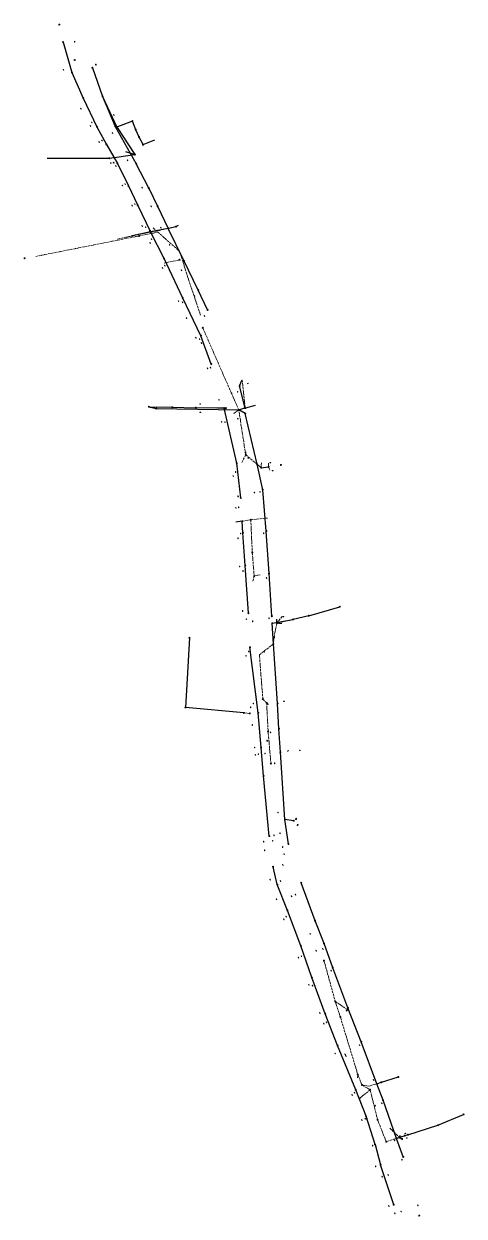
# Model space of a CAD drawing. Header units: metres. Extents: x 105014 to 106175, y 111717 to 118146.
# Drawn here: x 105617 to 106133, y 116748 to 118146 of the extents above; entities that cross this region are included whole.
import ezdxf

# ---------------------------------------------------------------- set-up
doc = ezdxf.new("R2010")
doc.units = ezdxf.units.M
doc.linetypes.add('DASHDOT', pattern=[3.556, 2.54, -0.508, 0, -0.508])
for name, color, linetype, lineweight in [('35-RH-PLUV-COLECTOR', 96, 'CONTINUOUS', 30), ('35-RH-PLUV-NODOS', 94, 'CONTINUOUS', 13), ('35-RH-PLUV-RETIRO', 8, 'DASHDOT', 13)]:
    doc.layers.add(name, color=color, linetype=linetype, lineweight=lineweight)

# ---------------------------------------------------------------- blocks, each defined once
blk = doc.blocks.new('SUMIDERO')
for p, q in [((-0.25, -0.2), (-0.25, 0.2)), ((0, -0.2), (0, 0.2)), ((0.25, -0.2), (0.25, 0.2))]:
    blk.add_line(p, q)
blk.add_lwpolyline([(-0.5, -0.2), (0.5, -0.2), (0.5, 0.2), (-0.5, 0.2)], close=True)
blk = doc.blocks.new('POZO_PLUV')
for p, q in [((-0.42, -0.42), (0.42, 0.42)), ((-0.42, 0.42), (0.42, -0.42))]:
    blk.add_line(p, q)
blk.add_circle((0, 0), 0.6)

msp = doc.modelspace()

# ---------------------------------------------------------------- linework, layer by layer
at = {"layer": '35-RH-PLUV-COLECTOR'}
for points in [[(105663.0524, 118124.7117), (105673.2882, 118089.1397)], [(105663.0524, 118124.7117), (105673.2882, 118089.1397)], [(105673.2882, 118089.1397), (105686.57, 118059.04)], [(105673.2882, 118089.1397), (105686.57, 118059.04)], [(105697.3417, 118094.5606), (105709.2569, 118061.0148)], [(105697.3417, 118094.5606), (105709.2569, 118061.0148)], [(105686.57, 118059.04), (105702.7448, 118025.3241)], [(105686.57, 118059.04), (105702.7448, 118025.3241)], [(105709.2569, 118061.0148), (105724.1576, 118025.82)], [(105709.2569, 118061.0148), (105725.9247, 118025.0486)], [(105744.303, 118031.969), (105726.6803, 118025.3331)], [(105756.6748, 118004.409), (105752.0242, 118013.1939), (105748.2384, 118021.9098), (105744.303, 118031.969)], [(105702.7448, 118025.3241), (105713.8681, 118004.7455)], [(105702.7448, 118025.3241), (105713.8681, 118004.7455)], [(105724.1576, 118025.82), (105748.7196, 117982.0418)], [(105726.3542, 118024.3649), (105747.2296, 117992.6838)], [(105713.8681, 118004.7455), (105726.6241, 117982.4119)], [(105713.8681, 118004.7455), (105726.6241, 117982.4119)], [(105756.6748, 118004.409), (105770.7212, 118009.9512)], [(105644.424, 117988.4117), (105716.4484, 117988.402)], [(105717.2379, 117988.3988), (105747.2296, 117992.6838)], [(105736.2525, 117996.5289), (105747.2296, 117992.6838)], [(105726.6241, 117982.4119), (105739.6347, 117956.0711)], [(105726.6241, 117982.4119), (105739.6347, 117956.0711)], [(105763.4933, 117953.2157), (105748.7196, 117982.0418)], [(105763.4933, 117953.2157), (105748.7196, 117982.0418)], [(105739.6347, 117956.0711), (105750.3582, 117933.7307)], [(105739.6347, 117956.0711), (105750.3582, 117933.7307)], [(105763.4933, 117953.2157), (105773.7516, 117932.23)], [(105763.4933, 117953.2157), (105773.7516, 117932.23)], [(105750.3582, 117933.7307), (105765.5728, 117902.0047)], [(105750.3582, 117933.7307), (105765.5728, 117902.0047)], [(105773.7516, 117932.23), (105786.3347, 117906.2516)], [(105773.7516, 117932.23), (105786.3347, 117906.2516)], [(105765.5728, 117902.0047), (105744.1533, 117897.4577)], [(105765.5728, 117902.0047), (105744.1533, 117897.4577)], [(105786.3347, 117906.2516), (105765.5728, 117902.0047)], [(105786.3347, 117906.2516), (105765.5728, 117902.0047)], [(105781.4163, 117870.8544), (105765.5728, 117902.0047)], [(105781.4163, 117870.8544), (105765.5728, 117902.0047)], [(105804.6017, 117868.4311), (105786.3347, 117906.2516)], [(105804.6017, 117868.4311), (105786.3347, 117906.2516)], [(105786.4657, 117906.2817), (105795.417, 117908.343)], [(105797.947, 117909.5024), (105795.417, 117908.343)], [(105803.2519, 117824.451), (105781.4163, 117870.8544)], [(105803.2519, 117824.451), (105781.4163, 117870.8544)], [(105821.3417, 117833.8181), (105804.6017, 117868.4311)], [(105821.3417, 117833.8181), (105804.6017, 117868.4311)], [(105832.4192, 117810.6761), (105821.3417, 117833.8181)], [(105832.4192, 117810.6761), (105821.3417, 117833.8181)], [(105824.6225, 117780.3959), (105803.2519, 117824.451)], [(105824.6225, 117780.3959), (105803.2519, 117824.451)], [(105836.7237, 117747.1354), (105824.6225, 117780.3959)], [(105836.7237, 117747.1354), (105824.6225, 117780.3959)], [(105869.919, 117721.4841), (105872.9682, 117728.8003)], [(105869.919, 117721.4841), (105872.9682, 117728.8003)], [(105876.4055, 117695.4825), (105869.919, 117721.4841)], [(105876.4055, 117695.4825), (105869.919, 117721.4841)], [(105763.697, 117696.963), (105772.14, 117694.96)], [(105763.697, 117696.963), (105791.023, 117696.43)], [(105772.14, 117694.96), (105868.9, 117693.3148)], [(105791.023, 117696.43), (105818.6579, 117695.9637)], [(105851.9234, 117695.4023), (105818.6579, 117695.9637)], [(105851.9234, 117695.4023), (105818.6579, 117695.9637)], [(105866.6104, 117630.69), (105851.9233, 117695.4025)], [(105866.6104, 117630.69), (105851.9233, 117695.4025)], [(105876.53, 117689.22), (105868.9, 117693.3148)], [(105876.53, 117689.22), (105868.9, 117693.3148)], [(105875.6288, 117695.248), (105869.6646, 117693.5496)], [(105877.2221, 117695.7183), (105888.5836, 117698.9995)], [(105890.3493, 117629.6319), (105876.5238, 117689.2193)], [(105890.3493, 117629.6319), (105876.5238, 117689.2193)], [(105871.2687, 117590.1953), (105866.6104, 117630.69)], [(105871.2687, 117590.1953), (105866.6104, 117630.69)], [(105896.9303, 117599.7308), (105890.3665, 117629.6165)], [(105895.2755, 117625.5266), (105890.3665, 117629.6165)], [(105896.9303, 117599.7308), (105890.3665, 117629.6165)], [(105895.2755, 117625.5266), (105903.8777, 117626.4023)], [(105901.2057, 117551.296), (105896.9303, 117599.7308)], [(105901.2057, 117551.296), (105896.9303, 117599.7308)], [(105872.9583, 117562.8421), (105865.4, 117561.65)], [(105873.8291, 117549.3039), (105872.9583, 117562.8421)], [(105873.8291, 117549.3039), (105872.9583, 117562.8421)], [(105876.4489, 117510.7146), (105873.8291, 117549.3039)], [(105876.4489, 117510.7146), (105873.8291, 117549.3039)], [(105904.4016, 117501.4141), (105901.2057, 117551.296)], [(105904.4016, 117501.4141), (105901.2057, 117551.296)], [(105880.2607, 117454.9609), (105876.4489, 117510.7146)], [(105880.2607, 117454.9609), (105876.4489, 117510.7146)], [(105907.6805, 117451.3173), (105904.4016, 117501.4141)], [(105907.6805, 117451.3173), (105904.4016, 117501.4141)], [(105950.878, 117452.025), (105987.19, 117462.46)], [(105908.2563, 117443.2169), (105932.5288, 117447.6376)], [(105908.2563, 117443.2169), (105932.5288, 117447.6376)], [(105909.5621, 117418.9603), (105908.2563, 117443.2169)], [(105909.5621, 117418.9603), (105908.2563, 117443.2169)], [(105913.1466, 117447.8109), (105913.2895, 117444.0423)], [(105950.878, 117452.025), (105932.5288, 117447.6376)], [(105811.137, 117426.106), (105806.362, 117344.502)], [(105891.7642, 117338.1882), (105882.06, 117415.03)], [(105891.7642, 117338.1882), (105882.06, 117415.03)], [(105914.4433, 117349.1931), (105909.5621, 117418.9603)], [(105914.4433, 117349.1931), (105909.5621, 117418.9603)], [(105875.0294, 117337.9981), (105806.362, 117344.502)], [(105916.0626, 117319.4737), (105914.4433, 117349.1931)], [(105916.0626, 117319.4737), (105914.4433, 117349.1931)], [(105895.0319, 117297.2723), (105891.7642, 117338.1882)], [(105895.0319, 117297.2723), (105891.7642, 117338.1882)], [(105917.6781, 117291.8768), (105916.0626, 117319.4737)], [(105917.6781, 117291.8768), (105916.0626, 117319.4737)], [(105897.9867, 117264.0581), (105895.0319, 117297.2723)], [(105897.9867, 117264.0581), (105895.0319, 117297.2723)], [(105923.0703, 117213.109), (105917.6781, 117291.8768)], [(105923.0703, 117213.109), (105917.6781, 117291.8768)], [(105904.7049, 117193.5968), (105897.9867, 117264.0581)], [(105904.7049, 117193.5968), (105897.9867, 117264.0581)], [(105933.3089, 117211.5118), (105923.0629, 117213.1369)], [(105933.3089, 117211.5118), (105923.0629, 117213.1369)], [(105927.0594, 117184.2777), (105923.0703, 117213.109)], [(105927.0594, 117184.2777), (105923.0703, 117213.109)], [(105914.1041, 117136.7664), (105909.1106, 117157.4723)], [(105914.1041, 117136.7664), (105909.1106, 117157.4723)], [(105925.99, 117106.35), (105914.1041, 117136.7664)], [(105925.99, 117106.35), (105914.1041, 117136.7664)], [(105958.3336, 117094.3425), (105942.0684, 117138.8225)], [(105958.3336, 117094.3425), (105942.0684, 117138.8225)], [(105941.82, 117064.9), (105925.99, 117106.35)], [(105941.82, 117064.9), (105925.99, 117106.35)], [(105968.8363, 117067.5069), (105958.3336, 117094.3425)], [(105968.8363, 117067.5069), (105958.3336, 117094.3425)], [(105954.6548, 117027.521), (105941.82, 117064.9)], [(105954.6548, 117027.521), (105941.82, 117064.9)], [(105979.1332, 117039.2012), (105968.8363, 117067.5069)], [(105979.1332, 117039.2012), (105968.8363, 117067.5069)], [(105996.8817, 116992.1305), (105979.1332, 117039.2012)], [(105996.8817, 116992.1305), (105979.1332, 117039.2012)], [(105970.2277, 116985.2811), (105954.6548, 117027.521)], [(105970.2277, 116985.2811), (105954.6548, 117027.521)], [(106012.5158, 116952.2661), (105996.8817, 116992.1305)], [(106012.5158, 116952.2661), (105996.8817, 116992.1305)], [(105984.735, 116947.8743), (105970.2277, 116985.2811)], [(105984.735, 116947.8743), (105970.2277, 116985.2811)], [(106030.9059, 116903.1639), (106012.5158, 116952.2661)], [(106030.9059, 116903.1639), (106012.5158, 116952.2661)], [(106006.0738, 116896.1116), (105984.735, 116947.8743)], [(106006.0738, 116896.1116), (105984.735, 116947.8743)], [(106036.192, 116904.858), (106056.072, 116911.188)], [(106018.1164, 116864.9781), (106006.0738, 116896.1116)], [(106018.1164, 116864.9781), (106006.0738, 116896.1116)], [(106030.9059, 116903.1639), (106036.192, 116904.858)], [(106037.9783, 116883.7388), (106030.9059, 116903.1639)], [(106037.9783, 116883.7388), (106030.9059, 116903.1639)], [(106053.9374, 116838.9981), (106037.9783, 116883.7388)], [(106053.9374, 116838.9981), (106037.9783, 116883.7388)], [(106102.362, 116854.483), (106132.464, 116867.181)], [(106028.6038, 116831.6958), (106018.1164, 116864.9781)], [(106028.6038, 116831.6958), (106018.1164, 116864.9781)], [(106067.1049, 116843.3035), (106102.362, 116854.483)], [(106061.7115, 116817.3541), (106053.9195, 116838.8825)], [(106061.7115, 116817.3541), (106053.9195, 116838.8825)], [(106067.1049, 116843.3035), (106053.9374, 116838.9981)], [(106063.5257, 116842.1708), (106053.9374, 116838.9981)], [(106057.3517, 116840.7135), (106058.3785, 116842.5912)], [(106057.7474, 116839.8084), (106061.0806, 116838.9712)], [(106028.6038, 116831.6958), (106035.1975, 116808.0113)], [(106028.6038, 116831.6958), (106035.1975, 116808.0113)], [(106050.5802, 116761.2958), (106035.1975, 116808.0113)], [(106050.5802, 116761.2958), (106035.1975, 116808.0113)]]:
    msp.add_lwpolyline(points, dxfattribs=at)
at = {"layer": '35-RH-PLUV-RETIRO'}
for points in [[(105744.1533, 117897.4577), (105777.217, 117904.152)], [(105752.1901, 117897.4213), (105773.917, 117901.778)], [(105768.634, 117906.7252), (105773.906, 117901.777)], [(105773.917, 117901.778), (105799.5536, 117879.3709), (105799.5536, 117879.3709), (105808.9435, 117849.8215), (105823.9154, 117804.5358)], [(105778.0453, 117904.3427), (105786.4657, 117906.2817)], [(105631.24, 117873.386), (105726.984, 117892.367)], [(105726.941, 117893.704), (105744.1533, 117897.4577)], [(105727.1155, 117892.3886), (105752.1901, 117897.4213)], [(105781.4377, 117865.5105), (105798.657, 117869.1936)], [(105826.668, 117789.718), (105868.5641, 117694.0681)], [(105876.3225, 117696.2723), (105873.658, 117722.0453), (105872.9682, 117728.8003)], [(105818.6579, 117695.9637), (105853.9065, 117695.369)], [(105868.2268, 117692.8651), (105862.7074, 117688.9973)], [(105876.9326, 117641.5075), (105869.0119, 117692.5306)], [(105872.6353, 117631.7669), (105876.6986, 117639.9858)], [(105877.1349, 117641.5132), (105877.4163, 117644.3978)], [(105890.3493, 117629.6319), (105877.6767, 117640.1927)], [(105895.3813, 117631.226), (105895.2755, 117626.334)], [(105903.8777, 117626.4023), (105905.3313, 117622.5704)], [(105903.9342, 117631.0375), (105903.885, 117626.346)], [(105883.001, 117564.426), (105902.5608, 117566.5394)], [(105883.001, 117564.426), (105872.9583, 117562.8421)], [(105883.001, 117564.426), (105884.7898, 117525.971)], [(105884.7898, 117525.971), (105886.98, 117498.3307)], [(105885.2846, 117492.531), (105886.98, 117498.3307)], [(105893.9117, 117500.1018), (105886.98, 117498.3307)], [(105932.5288, 117447.6376), (105913.4261, 117443.07), (105910.2906, 117426.7202), (105909.5621, 117418.9603)], [(105919.6742, 117450.9865), (105913.832, 117443.8599)], [(105919.5056, 117442.7617), (105914.1252, 117443.1738)], [(105893.0836, 117406.2284), (105909.5621, 117418.9603)], [(105901.6323, 117349.6761), (105897.127, 117354.273), (105893.0836, 117406.2284)], [(105901.6323, 117349.6761), (105903.3177, 117316.344)], [(105881.84, 117337.353), (105875.0294, 117337.9981)], [(105906.5432, 117278.5771), (105903.3177, 117316.344)], [(105968.7818, 117047.4771), (105982.0778, 116999.5879), (105987.971, 116981.545)], [(105982.0778, 116999.5879), (105996.3919, 116989.956)], [(106008.1734, 116914.683), (105987.971, 116981.545)], [(106008.2473, 116910.0733), (106008.3734, 116913.1033)], [(106012.9619, 116902.4752), (106008.7058, 116913.1599)], [(106022.8624, 116896.142), (106010.5532, 116885.913), (106018.7114, 116862.5001)], [(106021.6705, 116900.2041), (106013.2606, 116901.7251)], [(106022.1644, 116896.5478), (106013.9586, 116901.3192)], [(106030.9059, 116903.1639), (106021.6705, 116900.2041)], [(106031.5635, 116860.9247), (106023.0634, 116895.36)], [(106041.8135, 116835.0026), (106031.5635, 116860.9247)], [(106042.5823, 116835.2493), (106056.9643, 116840.0051), (106067.1049, 116843.3035)], [(106060.7472, 116837.1497), (106045.9282, 116851.0175)]]:
    msp.add_lwpolyline(points, dxfattribs=at)

# ---------------------------------------------------------------- block references
at = {"layer": '35-RH-PLUV-NODOS'}
for name, p, rotation in [('POZO_PLUV', (105658.5715, 118145.2851), 295), ('POZO_PLUV', (105658.5715, 118145.2851), 295), ('POZO_PLUV', (105663.0524, 118124.7117), 295), ('POZO_PLUV', (105663.0524, 118124.7117), 295), ('SUMIDERO', (105676.5287, 118125.1169), 280.7), ('SUMIDERO', (105676.001, 118103.5337), 280.6), ('SUMIDERO', (105676.0074, 118103.5349), 281), ('SUMIDERO', (105676.9528, 118103.7621), 281), ('SUMIDERO', (105701.1318, 118098.2808), 102), ('SUMIDERO', (105701.5877, 118098.2972), 100.7), ('SUMIDERO', (105701.603, 118098.3131), 101.8), ('SUMIDERO', (105663.3861, 118092.195), 289.5), ('SUMIDERO', (105663.3861, 118092.195), 289.5), ('SUMIDERO', (105663.3861, 118092.195), 289.5), ('POZO_PLUV', (105673.2882, 118089.1397), 295), ('POZO_PLUV', (105673.2882, 118089.1397), 295), ('POZO_PLUV', (105697.3417, 118094.5606), 295), ('POZO_PLUV', (105697.3417, 118094.5606), 295), ('POZO_PLUV', (105697.3417, 118094.5606), 198.1), ('POZO_PLUV', (105697.3417, 118094.5606), 198.1), ('POZO_PLUV', (105686.57, 118059.04), 295), ('POZO_PLUV', (105686.57, 118059.04), 295), ('POZO_PLUV', (105709.2594, 118061.0154), 295), ('POZO_PLUV', (105709.2594, 118061.0154), 295), ('SUMIDERO', (105683.7069, 118046.6212), 298.7), ('SUMIDERO', (105694.9959, 118026.282), 298.9), ('SUMIDERO', (105694.9959, 118026.282), 298.9), ('SUMIDERO', (105694.9959, 118026.282), 298.9), ('SUMIDERO', (105696.7557, 118030.4198), 298.9), ('SUMIDERO', (105696.7557, 118030.4198), 298.9), ('SUMIDERO', (105696.7557, 118030.4198), 298.9), ('SUMIDERO', (105722.4867, 118039.1934), 116.9), ('SUMIDERO', (105722.4867, 118039.1934), 116.9), ('SUMIDERO', (105722.4867, 118039.1934), 116.9), ('POZO_PLUV', (105744.303, 118031.969), 298.8), ('POZO_PLUV', (105702.7448, 118025.3241), 295), ('POZO_PLUV', (105702.7448, 118025.3241), 295), ('SUMIDERO', (105721.0604, 118018.0621), 298.9), ('SUMIDERO', (105721.0655, 118018.0649), 299.2), ('SUMIDERO', (105721.0655, 118018.0649), 299.2), ('POZO_PLUV', (105724.1576, 118025.82), 295), ('POZO_PLUV', (105725.9247, 118025.0486), 295), ('POZO_PLUV', (105748.2384, 118021.9098), 298.8), ('POZO_PLUV', (105752.0242, 118013.1939), 298.8), ('SUMIDERO', (105705.4089, 118007.5919), 299.3), ('SUMIDERO', (105705.4089, 118007.5919), 299.3), ('SUMIDERO', (105705.4089, 118007.5919), 299.3), ('SUMIDERO', (105708.6059, 118009.3136), 299), ('SUMIDERO', (105708.6059, 118009.3136), 299), ('SUMIDERO', (105708.6059, 118009.3136), 299), ('POZO_PLUV', (105713.8681, 118004.7455), 295), ('POZO_PLUV', (105713.8681, 118004.7455), 295), ('POZO_PLUV', (105756.6748, 118004.409), 298.8), ('POZO_PLUV', (105717.2379, 117988.3988), 271), ('SUMIDERO', (105738.6698, 117986.071), 298.1), ('SUMIDERO', (105738.6698, 117986.071), 298.1), ('SUMIDERO', (105738.6698, 117986.071), 298.1), ('POZO_PLUV', (105747.2282, 117992.6919), 298.8), ('SUMIDERO', (105719.1359, 117982.9075), 296.6), ('SUMIDERO', (105722.3799, 117983.2768), 317.7), ('SUMIDERO', (105722.3799, 117983.2768), 317.7), ('SUMIDERO', (105724.7979, 117979.3346), 309.6), ('POZO_PLUV', (105726.6241, 117982.4119), 295), ('POZO_PLUV', (105726.6241, 117982.4119), 295), ('POZO_PLUV', (105748.7196, 117982.0418), 208.3), ('POZO_PLUV', (105748.7196, 117982.0418), 295), ('POZO_PLUV', (105748.7196, 117982.0418), 295), ('SUMIDERO', (105732.5013, 117956.4622), 295.4), ('SUMIDERO', (105732.5013, 117956.4622), 295.4), ('SUMIDERO', (105732.5013, 117956.4622), 295.4), ('SUMIDERO', (105735.7367, 117958.0333), 296.2), ('SUMIDERO', (105735.7367, 117958.0333), 296.2), ('SUMIDERO', (105735.7367, 117958.0333), 296.2), ('POZO_PLUV', (105739.6347, 117956.0711), 295), ('POZO_PLUV', (105739.6347, 117956.0711), 295), ('SUMIDERO', (105755.6178, 117954.0235), 116.4), ('SUMIDERO', (105755.6178, 117954.0235), 116.4), ('SUMIDERO', (105755.6178, 117954.0235), 116.4), ('POZO_PLUV', (105763.4933, 117953.2157), 295), ('POZO_PLUV', (105763.4933, 117953.2157), 295), ('SUMIDERO', (105743.8989, 117932.995), 296.2), ('SUMIDERO', (105743.8989, 117932.995), 296.2), ('SUMIDERO', (105743.8989, 117932.995), 296.2), ('SUMIDERO', (105747.0729, 117934.658), 296.2), ('SUMIDERO', (105747.0729, 117934.658), 296.2), ('SUMIDERO', (105747.0729, 117934.658), 296.2), ('POZO_PLUV', (105750.3582, 117933.7307), 295), ('POZO_PLUV', (105750.3582, 117933.7307), 295), ('SUMIDERO', (105766.3172, 117931.9549), 115.7), ('SUMIDERO', (105766.3172, 117931.9549), 115.7), ('SUMIDERO', (105766.3172, 117931.9549), 115.7), ('POZO_PLUV', (105773.7516, 117932.23), 295), ('POZO_PLUV', (105773.7516, 117932.23), 295), ('SUMIDERO', (105755.6322, 117908.9319), 296.2), ('SUMIDERO', (105755.6322, 117908.9319), 296.2), ('SUMIDERO', (105755.6322, 117908.9319), 296.2), ('SUMIDERO', (105759.7075, 117907.6765), 266.7), ('SUMIDERO', (105759.7075, 117907.6765), 266.7), ('SUMIDERO', (105759.7075, 117907.6765), 266.7), ('POZO_PLUV', (105764.7087, 117903.3963), 295), ('POZO_PLUV', (105765.5728, 117902.0047), 295), ('POZO_PLUV', (105765.5728, 117902.0047), 295), ('SUMIDERO', (105777.6167, 117907.0601), 296.1), ('SUMIDERO', (105777.6167, 117907.0601), 296.1), ('SUMIDERO', (105777.6167, 117907.0601), 296.1), ('POZO_PLUV', (105786.3347, 117906.2516), 295), ('POZO_PLUV', (105786.3347, 117906.2516), 295), ('POZO_PLUV', (105744.1533, 117897.4577), 295), ('POZO_PLUV', (105744.1533, 117897.4577), 295), ('POZO_PLUV', (105752.1901, 117897.4213), 295), ('POZO_PLUV', (105752.1901, 117897.4213), 101.2), ('SUMIDERO', (105765.2227, 117889.1417), 295.7), ('SUMIDERO', (105765.2227, 117889.1417), 295.7), ('SUMIDERO', (105765.2227, 117889.1417), 295.7), ('SUMIDERO', (105766.5799, 117893.5092), 319.5), ('SUMIDERO', (105766.5799, 117893.5092), 319.5), ('SUMIDERO', (105766.5799, 117893.5092), 319.5), ('SUMIDERO', (105787.6968, 117886.9038), 296.1), ('SUMIDERO', (105787.6968, 117886.9038), 296.1), ('SUMIDERO', (105787.6968, 117886.9038), 296.1), ('POZO_PLUV', (105617.82, 117871.159), 295), ('SUMIDERO', (105779.501, 117859.7736), 295.8), ('SUMIDERO', (105779.501, 117859.7736), 295.8), ('SUMIDERO', (105779.501, 117859.7736), 295.8), ('POZO_PLUV', (105781.4163, 117870.8544), 279), ('POZO_PLUV', (105781.4163, 117870.8544), 279), ('SUMIDERO', (105782.1248, 117862.5799), 295.8), ('SUMIDERO', (105782.1248, 117862.5799), 295.8), ('SUMIDERO', (105782.1248, 117862.5799), 295.8), ('POZO_PLUV', (105804.8681, 117867.8878), 279), ('POZO_PLUV', (105804.8681, 117867.8878), 279), ('SUMIDERO', (105801.8005, 117857.1514), 295.9), ('SUMIDERO', (105801.8005, 117857.1514), 295.9), ('SUMIDERO', (105801.8005, 117857.1514), 295.9), ('POZO_PLUV', (105821.3417, 117833.8181), 279), ('POZO_PLUV', (105821.3417, 117833.8181), 279), ('SUMIDERO', (105798.3902, 117820.884), 295.8), ('SUMIDERO', (105798.3902, 117820.884), 295.8), ('POZO_PLUV', (105803.2519, 117824.451), 279), ('POZO_PLUV', (105803.2519, 117824.451), 279), ('SUMIDERO', (105803.0736, 117819.4963), 295.8), ('SUMIDERO', (105803.0736, 117819.4963), 295.8), ('SUMIDERO', (105803.0736, 117819.4963), 295.8), ('SUMIDERO', (105817.1708, 117827.0157), 115.8), ('SUMIDERO', (105817.1708, 117827.0157), 115.8), ('SUMIDERO', (105817.1708, 117827.0157), 115.8), ('SUMIDERO', (105828.7183, 117803.4923), 115.7), ('SUMIDERO', (105828.7183, 117803.4923), 115.7), ('SUMIDERO', (105828.7183, 117803.4923), 115.7), ('POZO_PLUV', (105832.4192, 117810.6761), 24.6), ('POZO_PLUV', (105832.4192, 117810.6761), 24.6), ('POZO_PLUV', (105832.4192, 117810.6761), 279), ('POZO_PLUV', (105832.4192, 117810.6761), 279), ('SUMIDERO', (105807.8297, 117800.9912), 295.8), ('SUMIDERO', (105818.5001, 117778.0322), 293.3), ('SUMIDERO', (105818.5001, 117778.0322), 293.3), ('SUMIDERO', (105818.5001, 117778.0322), 293.3), ('SUMIDERO', (105823.0698, 117776.3833), 292.1), ('POZO_PLUV', (105824.6225, 117780.3959), 279), ('POZO_PLUV', (105824.6225, 117780.3959), 279), ('SUMIDERO', (105825.0871, 117771.6553), 292.1), ('SUMIDERO', (105825.0871, 117771.6553), 292.1), ('POZO_PLUV', (105836.7237, 117747.1354), 19.2), ('POZO_PLUV', (105836.7237, 117747.1354), 19.2), ('POZO_PLUV', (105836.7237, 117747.1354), 279), ('POZO_PLUV', (105836.7237, 117747.1354), 279), ('SUMIDERO', (105832.2325, 117741.9566), 288.2), ('SUMIDERO', (105832.2325, 117741.9566), 288.2), ('SUMIDERO', (105832.2325, 117741.9566), 288.2), ('SUMIDERO', (105835.6827, 117742.954), 288.2), ('SUMIDERO', (105835.6827, 117742.954), 288.2), ('SUMIDERO', (105835.6827, 117742.954), 288.2), ('POZO_PLUV', (105869.919, 117721.4841), 194.5), ('POZO_PLUV', (105869.919, 117721.4841), 194.5), ('POZO_PLUV', (105869.919, 117721.4841), 279), ('POZO_PLUV', (105869.919, 117721.4841), 279), ('SUMIDERO', (105879.5588, 117724.2571), 201.5), ('SUMIDERO', (105879.5588, 117724.2571), 201.5), ('SUMIDERO', (105879.5588, 117724.2571), 201.5), ('SUMIDERO', (105845.7832, 117705.1855), 256.5), ('SUMIDERO', (105845.7832, 117705.1855), 256.5), ('SUMIDERO', (105860.5728, 117712.7916), 283.5), ('SUMIDERO', (105860.5728, 117712.7916), 283.5), ('SUMIDERO', (105860.5728, 117712.7916), 283.5), ('SUMIDERO', (105867.6093, 117714.4874), 283.9), ('SUMIDERO', (105867.6093, 117714.4874), 283.9), ('SUMIDERO', (105867.6093, 117714.4874), 283.9), ('POZO_PLUV', (105763.697, 117696.963), 270), ('POZO_PLUV', (105772.14, 117694.96), 270), ('POZO_PLUV', (105791.023, 117696.43), 270), ('POZO_PLUV', (105818.6579, 117695.9637), 279), ('POZO_PLUV', (105818.6579, 117695.9637), 279), ('SUMIDERO', (105823.7224, 117700.441), 358.7), ('POZO_PLUV', (105851.9233, 117695.4025), 279), ('POZO_PLUV', (105851.9233, 117695.4025), 279), ('POZO_PLUV', (105868.9, 117693.3148), 279), ('POZO_PLUV', (105876.4055, 117695.4825), 279), ('SUMIDERO', (105823.9207, 117690.495), 358.7), ('SUMIDERO', (105848.8962, 117679.3771), 283.6), ('SUMIDERO', (105848.8962, 117679.3771), 283.6), ('SUMIDERO', (105848.8962, 117679.3771), 283.6), ('SUMIDERO', (105852.7508, 117678.9079), 283.7), ('SUMIDERO', (105852.7508, 117678.9079), 283.7), ('SUMIDERO', (105852.7508, 117678.9079), 283.7), ('SUMIDERO', (105867.8652, 117683.0001), 284.6), ('SUMIDERO', (105867.8652, 117683.0001), 284.6), ('SUMIDERO', (105867.8652, 117683.0001), 284.6), ('POZO_PLUV', (105876.527, 117689.217), 279), ('POZO_PLUV', (105876.527, 117689.217), 279), ('SUMIDERO', (105879.8272, 117636.7183), 103.3), ('SUMIDERO', (105879.8272, 117636.7183), 103.3), ('SUMIDERO', (105879.8272, 117636.7183), 103.3), ('POZO_PLUV', (105866.6104, 117630.69), 279), ('POZO_PLUV', (105866.6104, 117630.69), 279), ('POZO_PLUV', (105890.3665, 117629.6165), 279), ('POZO_PLUV', (105890.3665, 117629.6165), 279), ('POZO_PLUV', (105895.2755, 117625.5266), 271), ('POZO_PLUV', (105903.8777, 117626.4023), 271), ('SUMIDERO', (105905.8364, 117631.5025), 9), ('SUMIDERO', (105905.8364, 117631.5025), 9), ('SUMIDERO', (105905.8364, 117631.5025), 9), ('SUMIDERO', (105908.533, 117622.187), 8), ('SUMIDERO', (105908.533, 117622.187), 8), ('SUMIDERO', (105908.533, 117622.187), 8), ('POZO_PLUV', (105918.369, 117628.7527), 271), ('SUMIDERO', (105862.3896, 117615.667), 276), ('SUMIDERO', (105862.3896, 117615.667), 276), ('SUMIDERO', (105862.3896, 117615.667), 276), ('SUMIDERO', (105865.3618, 117620.5888), 277.6), ('SUMIDERO', (105865.3618, 117620.5888), 277.6), ('SUMIDERO', (105865.3618, 117620.5888), 277.6), ('SUMIDERO', (105887.3095, 117596.5004), 275.2), ('SUMIDERO', (105887.3095, 117596.5004), 275.2), ('SUMIDERO', (105887.3095, 117596.5004), 275.2), ('SUMIDERO', (105893.7833, 117597.2676), 275.3), ('SUMIDERO', (105893.7833, 117597.2676), 275.3), ('SUMIDERO', (105893.7833, 117597.2676), 275.3), ('POZO_PLUV', (105896.9303, 117599.7308), 279), ('POZO_PLUV', (105896.9303, 117599.7308), 279), ('SUMIDERO', (105868.189, 117592.0463), 272.6), ('SUMIDERO', (105868.189, 117592.0463), 272.6), ('SUMIDERO', (105868.9565, 117579.023), 272.6), ('POZO_PLUV', (105871.2687, 117590.1953), 279), ('POZO_PLUV', (105871.2687, 117590.1953), 279), ('POZO_PLUV', (105871.2687, 117590.1953), 3.8), ('POZO_PLUV', (105871.2687, 117590.1953), 3.8), ('SUMIDERO', (105865.4939, 117578.549), 274), ('SUMIDERO', (105865.4939, 117578.549), 274), ('SUMIDERO', (105865.4939, 117578.549), 274), ('POZO_PLUV', (105872.9583, 117562.8421), 279), ('POZO_PLUV', (105872.9583, 117562.8421), 279), ('POZO_PLUV', (105901.2057, 117551.296), 279), ('POZO_PLUV', (105901.2057, 117551.296), 279), ('SUMIDERO', (105867.8839, 117542.7867), 274), ('SUMIDERO', (105867.8839, 117542.7867), 274), ('SUMIDERO', (105867.8839, 117542.7867), 274), ('SUMIDERO', (105871.0792, 117548.3794), 273.4), ('SUMIDERO', (105871.0792, 117548.3794), 273.4), ('SUMIDERO', (105871.0792, 117548.3794), 273.4), ('POZO_PLUV', (105873.8291, 117549.3039), 279), ('POZO_PLUV', (105873.8291, 117549.3039), 279), ('SUMIDERO', (105897.9667, 117548.6874), 273.9), ('SUMIDERO', (105897.9667, 117548.6874), 273.9), ('SUMIDERO', (105897.9667, 117548.6874), 273.9), ('SUMIDERO', (105870.0731, 117509.6271), 273.4), ('SUMIDERO', (105870.0731, 117509.6271), 273.4), ('SUMIDERO', (105870.0731, 117509.6271), 273.4), ('POZO_PLUV', (105876.4489, 117510.7146), 279), ('POZO_PLUV', (105876.4489, 117510.7146), 279), ('SUMIDERO', (105874.0233, 117504.4863), 273.4), ('SUMIDERO', (105874.0233, 117504.4863), 273.4), ('SUMIDERO', (105874.0233, 117504.4863), 273.4), ('SUMIDERO', (105901.4027, 117496.2724), 273.4), ('SUMIDERO', (105901.4027, 117496.2724), 273.4), ('SUMIDERO', (105901.4027, 117496.2724), 273.4), ('POZO_PLUV', (105904.4016, 117501.4141), 279), ('POZO_PLUV', (105904.4016, 117501.4141), 279), ('SUMIDERO', (105873.5854, 117457.4644), 273.8), ('SUMIDERO', (105873.5854, 117457.4644), 273.8), ('SUMIDERO', (105873.5854, 117457.4644), 273.8), ('POZO_PLUV', (105880.2607, 117454.9609), 279), ('POZO_PLUV', (105880.2607, 117454.9609), 279), ('POZO_PLUV', (105880.2607, 117454.9609), 3.8), ('POZO_PLUV', (105880.2607, 117454.9609), 3.8), ('POZO_PLUV', (105987.19, 117462.46), 271), ('SUMIDERO', (105877.8625, 117447.9817), 273.8), ('SUMIDERO', (105877.8625, 117447.9817), 273.8), ('SUMIDERO', (105877.8625, 117447.9817), 273.8), ('SUMIDERO', (105885.2312, 117445.3456), 273.8), ('SUMIDERO', (105885.2312, 117445.3456), 273.8), ('SUMIDERO', (105885.2312, 117445.3456), 273.8), ('SUMIDERO', (105904.4805, 117449.0254), 274), ('SUMIDERO', (105904.4805, 117449.0254), 274), ('SUMIDERO', (105904.4805, 117449.0254), 274), ('POZO_PLUV', (105907.6805, 117451.3173), 279), ('POZO_PLUV', (105907.6805, 117451.3173), 279), ('POZO_PLUV', (105907.6805, 117451.3173), 3.8), ('POZO_PLUV', (105907.6805, 117451.3173), 3.8), ('POZO_PLUV', (105908.2563, 117443.2169), 279), ('POZO_PLUV', (105908.2563, 117443.2169), 279), ('SUMIDERO', (105921.2106, 117450.8394), 8.6), ('SUMIDERO', (105921.2135, 117450.8294), 7.4), ('SUMIDERO', (105921.2135, 117450.8294), 7.4), ('POZO_PLUV', (105932.5288, 117447.6376), 279), ('POZO_PLUV', (105932.5288, 117447.6376), 279), ('POZO_PLUV', (105950.878, 117452.025), 271), ('POZO_PLUV', (105811.137, 117426.106), 279), ('POZO_PLUV', (105882.06, 117415.03), 279), ('POZO_PLUV', (105909.5621, 117418.9603), 279), ('POZO_PLUV', (105909.5621, 117418.9603), 279), ('SUMIDERO', (105877.3592, 117404.9964), 274), ('SUMIDERO', (105877.3592, 117404.9964), 274), ('SUMIDERO', (105877.3592, 117404.9964), 274), ('SUMIDERO', (105880.4515, 117409.9857), 274.7), ('SUMIDERO', (105880.4515, 117409.9857), 274.7), ('SUMIDERO', (105880.4515, 117409.9857), 274.7), ('SUMIDERO', (105898.9307, 117409.6549), 274), ('SUMIDERO', (105898.9307, 117409.6549), 274), ('SUMIDERO', (105898.9307, 117409.6549), 274), ('POZO_PLUV', (105806.362, 117344.502), 279), ('SUMIDERO', (105882.9876, 117344.6512), 274.8), ('SUMIDERO', (105886.1042, 117348.9775), 270.3), ('SUMIDERO', (105886.1042, 117348.9775), 270.3), ('SUMIDERO', (105886.1042, 117348.9775), 270.3), ('SUMIDERO', (105902.996, 117348.537), 274), ('SUMIDERO', (105902.996, 117348.537), 274), ('SUMIDERO', (105902.996, 117348.537), 274), ('POZO_PLUV', (105914.4433, 117349.1931), 279), ('POZO_PLUV', (105914.4433, 117349.1931), 279), ('SUMIDERO', (105922.0551, 117351.5976), 4.4), ('POZO_PLUV', (105875.0294, 117337.9981), 279), ('POZO_PLUV', (105875.0294, 117337.9981), 279), ('POZO_PLUV', (105875.0294, 117337.9981), 85.6), ('POZO_PLUV', (105875.0294, 117337.9981), 85.6), ('POZO_PLUV', (105891.7642, 117338.1882), 279), ('POZO_PLUV', (105891.7642, 117338.1882), 279), ('SUMIDERO', (105884.9456, 117323.9296), 274.6), ('SUMIDERO', (105884.9456, 117323.9296), 274.6), ('SUMIDERO', (105884.9456, 117323.9296), 274.6), ('POZO_PLUV', (105903.3177, 117316.344), 90), ('SUMIDERO', (105906.1352, 117315.107), 275.7), ('SUMIDERO', (105906.1352, 117315.107), 275.7), ('SUMIDERO', (105906.1542, 117315.0764), 277.8), ('POZO_PLUV', (105916.0626, 117319.4737), 279), ('POZO_PLUV', (105916.0626, 117319.4737), 279), ('POZO_PLUV', (105902.2947, 117305.3716), 90), ('SUMIDERO', (105887.4973, 117297.4977), 275.2), ('SUMIDERO', (105888.3492, 117288.8093), 275.2), ('SUMIDERO', (105888.3492, 117288.8093), 275.2), ('SUMIDERO', (105891.9148, 117289.5487), 275.3), ('SUMIDERO', (105891.9148, 117289.5487), 275.3), ('SUMIDERO', (105891.9148, 117289.5487), 275.3), ('POZO_PLUV', (105895.0319, 117297.2723), 279), ('POZO_PLUV', (105895.0319, 117297.2723), 279), ('SUMIDERO', (105899.7109, 117290.4293), 276.5), ('SUMIDERO', (105899.7109, 117290.4293), 276.5), ('SUMIDERO', (105899.7109, 117290.4293), 276.5), ('POZO_PLUV', (105917.6781, 117291.8768), 279), ('POZO_PLUV', (105917.6781, 117291.8768), 279), ('SUMIDERO', (105926.7314, 117293.5146), 4.4), ('SUMIDERO', (105926.7314, 117293.5146), 4.4), ('SUMIDERO', (105940.5446, 117294.2172), 359.4), ('POZO_PLUV', (105906.5432, 117278.5771), 90), ('SUMIDERO', (105910.976, 117278.8744), 274.7), ('SUMIDERO', (105910.976, 117278.8744), 274.7), ('SUMIDERO', (105910.976, 117278.8744), 274.7), ('POZO_PLUV', (105897.9867, 117264.0581), 279), ('POZO_PLUV', (105897.9867, 117264.0581), 279), ('SUMIDERO', (105914.9874, 117221.2358), 273.8), ('SUMIDERO', (105914.9874, 117221.2358), 273.8), ('SUMIDERO', (105914.9874, 117221.2358), 273.8), ('POZO_PLUV', (105923.0703, 117213.109), 279), ('POZO_PLUV', (105923.0703, 117213.109), 279), ('POZO_PLUV', (105933.3089, 117211.5118), 80.1), ('POZO_PLUV', (105933.3089, 117211.5118), 80.1), ('POZO_PLUV', (105933.3089, 117211.5118), 279), ('POZO_PLUV', (105933.3089, 117211.5118), 279), ('SUMIDERO', (105935.9351, 117213.16), 169.3), ('SUMIDERO', (105936.189, 117214.4192), 166.3), ('SUMIDERO', (105936.189, 117214.4192), 166.3), ('SUMIDERO', (105937.7416, 117206.0825), 171), ('SUMIDERO', (105938.0642, 117206.9187), 173.6), ('SUMIDERO', (105938.0642, 117206.9187), 173.6), ('POZO_PLUV', (105904.7049, 117193.5968), 279), ('POZO_PLUV', (105904.7049, 117193.5968), 279), ('POZO_PLUV', (105904.7049, 117193.5968), 5.6), ('POZO_PLUV', (105904.7049, 117193.5968), 5.6), ('SUMIDERO', (105908.7371, 117187.9566), 275.6), ('SUMIDERO', (105908.7371, 117187.9566), 275.6), ('SUMIDERO', (105908.7371, 117187.9566), 275.6), ('SUMIDERO', (105910.2302, 117194.3159), 276.3), ('SUMIDERO', (105910.2302, 117194.3159), 276.3), ('SUMIDERO', (105910.2302, 117194.3159), 276.3), ('SUMIDERO', (105917.2766, 117196.8923), 277.6), ('SUMIDERO', (105917.2766, 117196.8923), 277.6), ('SUMIDERO', (105917.2766, 117196.8923), 277.6), ('SUMIDERO', (105898.2187, 117187.0539), 275.6), ('SUMIDERO', (105898.2187, 117187.0539), 275.6), ('SUMIDERO', (105899.2573, 117176.839), 275.6), ('SUMIDERO', (105920.4193, 117180.6888), 99.8), ('SUMIDERO', (105920.4193, 117180.6888), 99.8), ('POZO_PLUV', (105927.0594, 117184.2777), 9.8), ('POZO_PLUV', (105927.0594, 117184.2777), 9.8), ('POZO_PLUV', (105927.0594, 117184.2777), 9.8), ('POZO_PLUV', (105927.0594, 117184.2777), 9.8), ('POZO_PLUV', (105927.0594, 117184.2777), 279), ('POZO_PLUV', (105927.0594, 117184.2777), 279), ('SUMIDERO', (105920.6249, 117159.7041), 104.2), ('SUMIDERO', (105920.6249, 117159.7041), 104.2), ('SUMIDERO', (105920.6249, 117159.7041), 104.2), ('SUMIDERO', (105922.0555, 117172.3314), 99.8), ('POZO_PLUV', (105909.1106, 117157.4723), 279), ('POZO_PLUV', (105909.1106, 117157.4723), 279), ('SUMIDERO', (105905.7767, 117142.4827), 285.3), ('SUMIDERO', (105905.7767, 117142.4827), 285.3), ('POZO_PLUV', (105914.1041, 117136.7664), 279), ('POZO_PLUV', (105914.1041, 117136.7664), 279), ('SUMIDERO', (105917.8613, 117140.8123), 106.7), ('SUMIDERO', (105917.8613, 117140.8123), 106.7), ('SUMIDERO', (105917.8613, 117140.8123), 106.7), ('POZO_PLUV', (105942.0684, 117138.8225), 279), ('POZO_PLUV', (105942.0684, 117138.8225), 279), ('SUMIDERO', (105913.043, 117119.489), 289.2), ('SUMIDERO', (105913.043, 117119.489), 289.2), ('SUMIDERO', (105913.043, 117119.489), 289.2), ('SUMIDERO', (105930.832, 117123.0153), 290.1), ('SUMIDERO', (105930.832, 117123.0153), 290.1), ('SUMIDERO', (105930.832, 117123.0153), 290.1), ('SUMIDERO', (105935.265, 117124.8703), 109), ('SUMIDERO', (105935.265, 117124.8703), 109), ('SUMIDERO', (105935.265, 117124.8703), 109), ('POZO_PLUV', (105925.99, 117106.35), 279), ('POZO_PLUV', (105925.99, 117106.35), 279), ('SUMIDERO', (105921.8836, 117095.8526), 290.6), ('SUMIDERO', (105921.8836, 117095.8526), 290.6), ('SUMIDERO', (105921.8836, 117095.8526), 290.6), ('SUMIDERO', (105924.4853, 117099.0919), 290.7), ('SUMIDERO', (105924.4853, 117099.0919), 290.7), ('SUMIDERO', (105924.4853, 117099.0919), 290.7), ('POZO_PLUV', (105958.3336, 117094.3425), 290), ('POZO_PLUV', (105958.3336, 117094.3425), 290), ('SUMIDERO', (105952.7527, 117078.8744), 110.7), ('SUMIDERO', (105952.7527, 117078.8744), 110.7), ('SUMIDERO', (105952.7527, 117078.8744), 110.7), ('POZO_PLUV', (105941.82, 117064.9), 290), ('POZO_PLUV', (105941.82, 117064.9), 290), ('POZO_PLUV', (105968.8363, 117067.5069), 290), ('POZO_PLUV', (105968.8363, 117067.5069), 290), ('SUMIDERO', (105938.8681, 117051.1061), 290.6), ('SUMIDERO', (105942.2726, 117052.4571), 290.6), ('SUMIDERO', (105942.2726, 117052.4571), 290.6), ('SUMIDERO', (105959.5776, 117059.0697), 290.9), ('SUMIDERO', (105959.5776, 117059.0697), 290.9), ('SUMIDERO', (105959.5776, 117059.0697), 290.9), ('SUMIDERO', (105967.2904, 117061.2715), 290.9), ('SUMIDERO', (105967.2904, 117061.2715), 290.9), ('SUMIDERO', (105967.2904, 117061.2715), 290.9), ('SUMIDERO', (105977.0579, 117035.7733), 290.9), ('SUMIDERO', (105977.0579, 117035.7733), 290.9), ('SUMIDERO', (105977.0579, 117035.7733), 290.9), ('POZO_PLUV', (105979.1332, 117039.2012), 290), ('POZO_PLUV', (105979.1332, 117039.2012), 290), ('POZO_PLUV', (105954.6548, 117027.521), 290), ('POZO_PLUV', (105954.6548, 117027.521), 290), ('SUMIDERO', (105951.1958, 117019.1088), 290.7), ('SUMIDERO', (105951.1958, 117019.1088), 290.7), ('SUMIDERO', (105951.1958, 117019.1088), 290.7), ('SUMIDERO', (105955.3775, 117018.1833), 290.9), ('SUMIDERO', (105955.3775, 117018.1833), 290.9), ('SUMIDERO', (105955.3775, 117018.1833), 290.9), ('POZO_PLUV', (105996.8817, 116992.1305), 290), ('POZO_PLUV', (105996.8817, 116992.1305), 290), ('SUMIDERO', (105963.7954, 116986.0038), 290.5), ('SUMIDERO', (105963.7954, 116986.0038), 290.5), ('POZO_PLUV', (105970.2277, 116985.2811), 290), ('POZO_PLUV', (105970.2277, 116985.2811), 290), ('SUMIDERO', (105995.0255, 116988.8798), 291.1), ('SUMIDERO', (105995.0255, 116988.8798), 291.1), ('SUMIDERO', (105995.0255, 116988.8798), 291.1), ('SUMIDERO', (105968.5038, 116973.5926), 290.5), ('SUMIDERO', (105971.8435, 116975.026), 290.5), ('SUMIDERO', (105971.8435, 116975.026), 290.5), ('SUMIDERO', (105971.8435, 116975.026), 290.5), ('POZO_PLUV', (106012.5158, 116952.2661), 290), ('POZO_PLUV', (106012.5158, 116952.2661), 290), ('SUMIDERO', (105981.8898, 116938.6034), 290.8), ('SUMIDERO', (105981.8898, 116938.6034), 290.8), ('SUMIDERO', (105981.8898, 116938.6034), 290.8), ('POZO_PLUV', (105984.735, 116947.8743), 290), ('POZO_PLUV', (105984.735, 116947.8743), 290), ('SUMIDERO', (105993.6342, 116937.4507), 110.8), ('SUMIDERO', (105994.3086, 116935.6745), 110.8), ('SUMIDERO', (105994.3086, 116935.6745), 110.8), ('SUMIDERO', (106010.5718, 116948.3208), 291.1), ('SUMIDERO', (106010.5718, 116948.3208), 291.1), ('SUMIDERO', (106010.5718, 116948.3208), 291.1), ('POZO_PLUV', (106056.072, 116911.188), 271), ('POZO_PLUV', (106006.0738, 116896.1116), 290), ('POZO_PLUV', (106006.0738, 116896.1116), 290), ('SUMIDERO', (106026.7004, 116907.6086), 109.6), ('SUMIDERO', (106026.7004, 116907.6086), 109.6), ('POZO_PLUV', (106030.9059, 116903.1639), 290), ('POZO_PLUV', (106030.9059, 116903.1639), 290), ('POZO_PLUV', (106036.192, 116904.858), 271), ('SUMIDERO', (106001.8378, 116890.0123), 293.4), ('SUMIDERO', (106001.8378, 116890.0123), 293.4), ('SUMIDERO', (106001.8378, 116890.0123), 293.4), ('SUMIDERO', (106004.6572, 116892.5838), 292.8), ('SUMIDERO', (106004.6572, 116892.5838), 292.8), ('SUMIDERO', (106004.6572, 116892.5838), 292.8), ('SUMIDERO', (106036.5673, 116880.2218), 109.6), ('SUMIDERO', (106036.5673, 116880.2218), 109.6), ('POZO_PLUV', (106037.9762, 116883.738), 290), ('POZO_PLUV', (106037.9762, 116883.738), 290), ('SUMIDERO', (106028.9479, 116877.543), 110.5), ('SUMIDERO', (106028.9479, 116877.543), 110.5), ('SUMIDERO', (106028.9479, 116877.543), 110.5), ('POZO_PLUV', (106132.464, 116867.181), 271), ('SUMIDERO', (106013.1561, 116860.4949), 288.6), ('SUMIDERO', (106013.1561, 116860.4949), 288.6), ('SUMIDERO', (106013.1561, 116860.4949), 288.6), ('SUMIDERO', (106017.1628, 116861.9175), 107.9), ('SUMIDERO', (106017.1628, 116861.9175), 107.9), ('SUMIDERO', (106017.1628, 116861.9175), 107.9), ('POZO_PLUV', (106018.1164, 116864.9781), 290), ('POZO_PLUV', (106018.1164, 116864.9781), 290), ('POZO_PLUV', (106102.362, 116854.483), 271), ('POZO_PLUV', (106053.9374, 116838.9981), 290), ('POZO_PLUV', (106053.9374, 116838.9981), 290), ('POZO_PLUV', (106063.5257, 116842.1708), 290), ('SUMIDERO', (106064.0372, 116844.7975), 20), ('SUMIDERO', (106064.0372, 116844.7975), 20), ('SUMIDERO', (106064.0372, 116844.7975), 20), ('SUMIDERO', (106065.9486, 116839.4844), 17.9), ('SUMIDERO', (106065.9486, 116839.4844), 17.9), ('SUMIDERO', (106065.9486, 116839.4844), 17.9), ('POZO_PLUV', (106067.1049, 116843.3035), 290), ('SUMIDERO', (106025.8915, 116830.6135), 286.7), ('SUMIDERO', (106025.8915, 116830.6135), 286.7), ('SUMIDERO', (106025.8915, 116830.6135), 286.7), ('POZO_PLUV', (106028.6038, 116831.6958), 290), ('POZO_PLUV', (106028.6038, 116831.6958), 290), ('SUMIDERO', (106051.42, 116836.7207), 290.2), ('SUMIDERO', (106051.42, 116836.7207), 290.2), ('SUMIDERO', (106051.42, 116836.7207), 290.2), ('SUMIDERO', (106060.2633, 116813.9519), 108.9), ('SUMIDERO', (106060.2633, 116813.9519), 108.9), ('SUMIDERO', (106060.2633, 116813.9519), 108.9), ('POZO_PLUV', (106061.7115, 116817.3541), 290), ('POZO_PLUV', (106061.7115, 116817.3541), 290), ('POZO_PLUV', (106061.7115, 116817.3541), 19.6), ('POZO_PLUV', (106061.7115, 116817.3541), 19.6), ('SUMIDERO', (106029.4239, 116806.1079), 286.4), ('SUMIDERO', (106029.4239, 116806.1079), 286.4), ('SUMIDERO', (106029.4239, 116806.1079), 286.4), ('POZO_PLUV', (106035.1975, 116808.0113), 290), ('POZO_PLUV', (106035.1975, 116808.0113), 290), ('SUMIDERO', (106044.1619, 116796.166), 287.5), ('SUMIDERO', (106044.1619, 116796.166), 287.5), ('SUMIDERO', (106044.1619, 116796.166), 287.5), ('SUMIDERO', (106036.9289, 116794.1302), 287.5), ('SUMIDERO', (106036.9289, 116794.1302), 287.5), ('SUMIDERO', (106036.9289, 116794.1302), 287.5), ('SUMIDERO', (106044.843, 116759.7173), 289.9), ('SUMIDERO', (106044.843, 116759.7173), 289.9), ('SUMIDERO', (106044.843, 116759.7173), 289.9), ('POZO_PLUV', (106050.5802, 116761.2958), 290), ('POZO_PLUV', (106050.5802, 116761.2958), 290), ('POZO_PLUV', (106050.5802, 116761.2958), 19.1), ('POZO_PLUV', (106050.5802, 116761.2958), 19.1), ('SUMIDERO', (106078.7196, 116760.4424), 108.9), ('SUMIDERO', (106078.7196, 116760.4424), 108.9), ('SUMIDERO', (106078.7196, 116760.4424), 108.9), ('SUMIDERO', (106051.7081, 116751.0463), 288.5), ('SUMIDERO', (106051.7081, 116751.0463), 288.5), ('SUMIDERO', (106051.7081, 116751.0463), 288.5), ('SUMIDERO', (106059.1638, 116753.2624), 289.4), ('SUMIDERO', (106059.1638, 116753.2624), 289.4), ('SUMIDERO', (106059.1638, 116753.2624), 289.4), ('POZO_PLUV', (106080.3774, 116748.4366), 271)]:
    msp.add_blockref(name, p, dxfattribs=dict(at, rotation=rotation))
for p in [(105744.303, 118031.969), (105748.2384, 118021.9098), (105752.0242, 118013.1939), (105756.6748, 118004.409), (105795.4613, 117908.3503), (105799.4466, 117869.3625), (105826.668, 117789.718), (105853.9065, 117695.369), (105877.0565, 117640.7096), (105883.001, 117564.426), (105884.7898, 117525.971), (105886.98, 117498.3307), (105913.4261, 117443.07), (105910.2906, 117426.7202), (105909.5621, 117418.9603), (105897.127, 117354.273), (105901.6323, 117349.6761), (105881.84, 117337.353), (105968.7818, 117047.4771), (105982.0778, 116999.5879), (105987.971, 116981.545), (105996.3919, 116989.956), (106008.407, 116913.91), (106013.2606, 116901.7251), (106022.8624, 116896.142), (106010.5532, 116885.913), (106018.7114, 116862.5001), (106031.5635, 116860.9247), (106056.9643, 116840.0051), (106041.8135, 116835.0026)]:
    msp.add_blockref('POZO_PLUV', p, dxfattribs=at)

doc.saveas('drawing.dxf')
